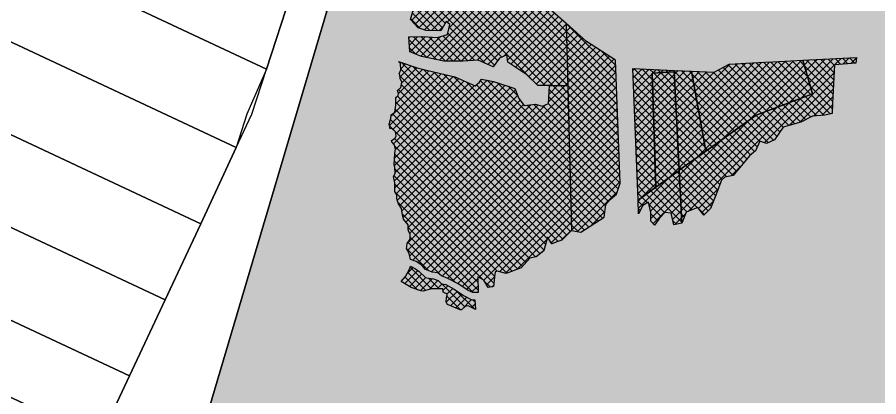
# Model space of a CAD drawing. Header units: millimetres. Extents: x 2227292 to 2262219, y 356620 to 417166.
# Drawn here: x 2240582 to 2245711, y 376926 to 379185 of the extents above; entities that cross this region are included whole.
import ezdxf

# ---------------------------------------------------------------- set-up
doc = ezdxf.new("R2010")
doc.units = ezdxf.units.MM
for name, color, linetype in [('3_1_2', 3, 'Continuous'), ('3_подзона_3_1_2', 6, 'Continuous'), ('3_подзона_3_4_1_13', 6, 'Continuous'), ('3_подзона_3_4_1_14', 6, 'Continuous'), ('3_подзона_3_4_1_15', 6, 'Continuous'), ('3_подзона_3_4_1_16', 6, 'Continuous'), ('3_подзона_3_4_1_17', 6, 'Continuous'), ('3_подзона_3_4_1_18', 6, 'Continuous'), ('3_подзона_3_5_1_10', 6, 'Continuous')]:
    doc.layers.add(name, color=color, linetype=linetype)
doc.layers.add('штриховка_3_1_2', color=3, linetype='Continuous', transparency=0.2)
doc.layers.add('штриховка_3_подзона_3_1_2', color=6, linetype='Continuous', transparency=0.7)

msp = doc.modelspace()

# ---------------------------------------------------------------- hatches: boundary and pattern name
at = {"layer": 'штриховка_3_1_2'}
h = msp.add_hatch(dxfattribs=at)
h.set_pattern_fill('ANSI37', color=256, scale=10)
h.paths.add_polyline_path([(2242564, 379686.1), (2242580.3, 379740.4), (2242613.4, 379851.8), (2242638.8, 379868.2), (2242678.8, 379885.5), (2243719.9, 379264.6), (2243849.7, 379148.9), (2243859.2, 378777.4), (2243750.4, 378778.5), (2243680.4, 378779.6), (2243615.9, 378843), (2243502.5, 378918.6), (2243496.9, 378960.9), (2243453.5, 378940.8), (2243415.8, 378889.7), (2243326.8, 378929.7), (2243237.8, 378923), (2243122.2, 378923), (2242988.8, 378952), (2242919.9, 378978.7), (2242913.2, 379067.6), (2242997.7, 379069.8), (2243084.4, 379065.4), (2243143.7, 379082.2), (2243158.5, 379142.4), (2243134.8, 379160.2), (2243103.5, 379104.5), (2243015.8, 379106), (2242969.3, 379122.8), (2242924.2, 379171.6), (2242943.9, 379239.2), (2242958, 379266.5), (2242907.3, 379259), (2242881, 379271.2), (2242880.1, 379333.1), (2242819, 379354.7), (2242851, 379406.4), (2242899.8, 379449.6), (2242959, 379448.6), (2243013.4, 379420.5), (2243048.2, 379462.7), (2243036, 379498.4), (2243007.8, 379500.3), (2242974.9, 379494.7), (2242937.4, 379492.8), (2242919.5, 379505.9), (2242929.9, 379528.5), (2242955.2, 379556.6), (2242985.9, 379585), (2243007.8, 379616.5), (2243023.8, 379652.2), (2243024, 379664.3), (2243013.2, 379671.1), (2243006.6, 379665.2), (2242962.5, 379616), (2242936.8, 379632.2), (2242916.8, 379635), (2242901.6, 379622), (2242918.5, 379585.7), (2242920.1, 379565.6), (2242908, 379546), (2242874.4, 379550.5), (2242839.5, 379470.7), (2242792.8, 379401.1), (2242746.6, 379381.8), (2242684.3, 379391.5), (2242633.8, 379416.2), (2242570.4, 379490.3), (2242534.9, 379524.7), (2242519.8, 379538.2), (2242536.6, 379594.4), (2242566.1, 379561.2), (2242604.8, 379551.6), (2242616.6, 379579.5), (2242583.3, 379666.5)])
h = msp.add_hatch(dxfattribs=at)
h.set_pattern_fill('ANSI37', color=256, scale=10)
h.paths.add_polyline_path([(2244143.7, 378929.7), (2243971.1, 379040.7), (2243849.7, 379148.9), (2243881.4, 377916), (2243937.4, 377906.6), (2244075.7, 377994.4), (2244086.9, 378071), (2244111.2, 378100.9), (2244150.4, 378132.7), (2244171, 378198.1)])
h = msp.add_hatch(dxfattribs=at)
h.set_pattern_fill('ANSI37', color=256, scale=10)
h.paths.add_polyline_path([(2245258.8, 378928.7), (2245577.4, 378945), (2245574.5, 378911.2), (2245448, 378901.8), (2245435.7, 378672.9), (2245432.5, 378612.9), (2245389.2, 378601.7), (2245316.3, 378596), (2245247.2, 378560.5), (2245140.7, 378530.7), (2245090.2, 378455.9), (2245041.6, 378433.5), (2245002.4, 378446.6), (2244976.2, 378390.5), (2244940.8, 378360.6), (2244912.7, 378327), (2244843.6, 378242.9), (2244795, 378233.6), (2244774.5, 378214.9), (2244740.8, 378127.1), (2244709.1, 378046.8), (2244669.8, 378007.5), (2244634.3, 378052.3), (2244563.3, 378024.3), (2244539, 377958.9), (2244523, 378274.5), (2244681.2, 378388.1), (2244980.9, 378602.9), (2245306, 378725.5), (2245315.7, 378729.2)])
h = msp.add_hatch(dxfattribs=at)
h.set_pattern_fill('ANSI37', color=256, scale=10)
h.paths.add_polyline_path([(2244595.5, 378863.9), (2244730.3, 378857.4), (2244820.7, 378906.4), (2244855.9, 378908.2), (2244921.9, 378911.6), (2245032.1, 378917.2), (2245081.1, 378919.7), (2245258.8, 378928.7), (2245315.7, 378729.2), (2245306, 378725.5), (2244980.9, 378602.9), (2244681.2, 378388.1)])
h = msp.add_hatch(dxfattribs=at)
h.set_pattern_fill('ANSI37', color=256, scale=10)
h.paths.add_polyline_path([(2242963.2, 378884.1), (2243003.2, 378874.1), (2243060, 378859.7), (2243186.7, 378829.7), (2243309, 378777.4), (2243334.6, 378798.5), (2243345.7, 378816.3), (2243418, 378803), (2243543.6, 378761.8), (2243568.1, 378700.7), (2243600.3, 378660.7), (2243667, 378667.3), (2243708.2, 378656.2), (2243744.9, 378671.8), (2243750.4, 378778.5), (2243859.2, 378777.4), (2243881.4, 377916), (2243823.5, 377858), (2243801.1, 377849.4), (2243765.5, 377835.6), (2243739.4, 377876.7), (2243717, 377794.5), (2243672.1, 377759), (2243632.9, 377751.5), (2243582.5, 377693.6), (2243492.8, 377660), (2243440.2, 377674.4), (2243428, 377668.9), (2243423.5, 377637.7), (2243418, 377582.2), (2243385.7, 377576.6), (2243359, 377621.1), (2243323.5, 377640), (2243326.6, 377553.2), (2243325.5, 377546.3), (2243293.5, 377546.3), (2243265.9, 377558), (2243211.5, 377597.2), (2243145.5, 377631), (2243108.5, 377645.3), (2243085.7, 377664.6), (2243052.7, 377667.2), (2243042.2, 377671), (2243013.3, 377684.3), (2242990.2, 377709.5), (2242956.9, 377731), (2242923.5, 377744.2), (2242916.1, 377779.7), (2242899.7, 377807.2), (2242904.3, 377837.5), (2242921.8, 377864.1), (2242921.1, 377894.2), (2242912.8, 377907), (2242909.3, 377921.9), (2242909, 377949.7), (2242881.7, 377982.4), (2242875.4, 378008.7), (2242869.9, 378047.2), (2242851.6, 378073.8), (2242845.3, 378090.8), (2242841.1, 378108.3), (2242841.4, 378128.1), (2242830.4, 378147.5), (2242829.4, 378173.7), (2242830.6, 378199.2), (2242821.9, 378237.8), (2242832.5, 378255.8), (2242831.1, 378292.7), (2242825.7, 378307), (2242829.2, 378374.3), (2242834.4, 378401.3), (2242826.5, 378427.4), (2242812.6, 378444), (2242811.1, 378451.8), (2242832.9, 378465.1), (2242838.4, 378478.6), (2242834.4, 378503), (2242814.8, 378520.8), (2242799.4, 378523.9), (2242799.6, 378531.6), (2242796.5, 378546.3), (2242807.2, 378583.7), (2242807.5, 378603.8), (2242830, 378620.8), (2242835.8, 378660.8), (2242837, 378692.8), (2242835.9, 378706.8), (2242850.7, 378718.8), (2242852.4, 378730.9), (2242846.1, 378749), (2242866.3, 378766.9), (2242871.6, 378798.8), (2242862.5, 378821), (2242860.7, 378839.8), (2242855, 378849), (2242865.1, 378872), (2242863.8, 378909), (2242852.6, 378921.7)])
h = msp.add_hatch(dxfattribs=at)
h.set_pattern_fill('ANSI37', color=256, scale=10)
h.paths.add_polyline_path([(2244246.1, 378880.6), (2244492.7, 378868.8), (2244493.1, 378861), (2244361.3, 378852.8), (2244383.5, 378173.2), (2244277.9, 378097.3)])
h = msp.add_hatch(dxfattribs=at)
h.set_pattern_fill('ANSI37', color=256, scale=10)
h.paths.add_polyline_path([(2244383.5, 378173.2), (2244361.3, 378852.8), (2244493.1, 378861), (2244523, 378273.5)])
h = msp.add_hatch(dxfattribs=at)
h.set_pattern_fill('ANSI37', color=256, scale=10)
h.paths.add_polyline_path([(2244492.7, 378868.8), (2244595.5, 378863.9), (2244681.2, 378388.1), (2244523, 378274.5)])
h = msp.add_hatch(dxfattribs=at)
h.set_pattern_fill('ANSI37', color=256, scale=10)
h.paths.add_polyline_path([(2244277.9, 378097.3), (2244383.5, 378173.2), (2244523, 378273.5), (2244539, 377958.9), (2244490.5, 377949.6), (2244475.5, 378018.7), (2244438.2, 378022.5), (2244406.4, 377988.8), (2244376.5, 377947.7), (2244354.1, 377972), (2244354.1, 378022.5), (2244341, 378084.1), (2244305.5, 378065.4), (2244281.2, 378015)])
h = msp.add_hatch(dxfattribs=at)
h.set_pattern_fill('ANSI37', color=256, scale=10)
h.paths.add_polyline_path([(2242922.5, 377702.9), (2242954.1, 377687), (2242975.1, 377671.5), (2243013.4, 377636.2), (2243021.1, 377633.6), (2243060.3, 377628.8), (2243087.4, 377617.7), (2243107.8, 377599.1), (2243133.2, 377593.8), (2243182.4, 377567.6), (2243239.3, 377529.5), (2243287.9, 377503.8), (2243307.1, 377503.6), (2243309.8, 377445.2), (2243266.8, 377467.3), (2243248, 377462.6), (2243227.7, 377443.8), (2243219.8, 377443.1), (2243143.5, 377475.6), (2243135.9, 377489.7), (2243137.4, 377517.5), (2243141, 377530.9), (2243138.8, 377539.9), (2243126.5, 377544.6), (2243117.1, 377549.7), (2243116, 377568.1), (2243062.5, 377569.6), (2243048.1, 377569.6), (2242998.2, 377555.1), (2242984.5, 377556.6), (2242926.6, 377576.8), (2242868.8, 377612.2), (2242894.5, 377642.3), (2242919.7, 377689.6), (2242921.2, 377697.2)])
at = {"layer": 'штриховка_3_подзона_3_1_2'}
h = msp.add_hatch(color=256, dxfattribs=at)
h.dxf.hatch_style = 1
h.paths.add_polyline_path([(2253023.1, 399408.8), (2253740.8, 398904), (2254477.2, 398316.1), (2255175.3, 397683.1), (2255832.2, 397007.6), (2256445.5, 396292.1), (2257012.6, 395539.5), (2257531.3, 394752.8), (2257999.6, 393935.1), (2258415.7, 393089.6), (2258777.8, 392219.6), (2259084.6, 391328.6), (2259334.8, 390420.2), (2259527.5, 389497.8), (2259661.9, 388565.1), (2259737.5, 387625.8), (2259753.9, 386683.6), (2259711.2, 385742.2), (2259609.4, 384805.4), (2259449, 383876.9), (2259230.6, 382960.2), (2258955.1, 382059), (2258623.6, 381177), (2258237.3, 380317.5), (2257797.8, 379483.9), (2257306.9, 378679.6), (2256766.4, 377907.7), (2256178.5, 377171.2), (2255545.5, 376473.2), (2254869.9, 375816.2), (2254154.5, 375203), (2253401.9, 374635.9), (2252615.2, 374117.1), (2251797.5, 373648.8), (2250952, 373232.8), (2250082, 372870.7), (2249191, 372563.9), (2248282.5, 372313.6), (2247360.1, 372120.9), (2246427.4, 371986.5), (2245488.1, 371910.9), (2244546, 371894.5), (2243604.6, 371937.2), (2242667.8, 372039), (2241739.2, 372199.4), (2240822.6, 372417.8), (2240439.5, 372527.4), (2242425.9, 379221.3), (2242435.5, 379256.1), (2242580.3, 379740.4), (2242649.1, 379971.8), (2242967.8, 379894.1), (2243380.6, 379820.8), (2243797.7, 379776.3), (2244216.8, 379761), (2244636, 379775.1), (2245053.2, 379818.4), (2245466.3, 379890.6), (2245873.2, 379991.4), (2246272.3, 380120.5), (2246661.2, 380277), (2247038.3, 380460.3), (2247401.7, 380669.5), (2247749.5, 380903.4), (2248080.1, 381161.1), (2248391.9, 381441.3), (2248683.3, 381742.3), (2248952.9, 382063.1), (2249199.6, 382401.8), (2249421.9, 382756.9), (2249618.8, 383126.7), (2249659, 383216.5), (2250719.2, 385480.5), (2250850.3, 385774.7), (2250993.7, 386168.3), (2251109.2, 386570.9), (2251196.3, 386980.6), (2251254.7, 387395.3), (2251284, 387813.1), (2251284, 388231.8), (2251254.7, 388649.6), (2251196.5, 389064.2), (2251109.5, 389473.9), (2250994.2, 389876.5), (2250850.9, 390270), (2250680.7, 390652.6), (2250484.2, 391022.4), (2250262.4, 391377.5), (2250016.4, 391716.2), (2249747.5, 392037.1), (2249456.7, 392338.3), (2249145.7, 392618.6), (2248816, 392876.6), (2248723.1, 392942.7), (2248856.8, 393143.6), (2249136.7, 393564.6), (2249399.9, 393960.4)])

# ---------------------------------------------------------------- linework, layer by layer
at = {"layer": '3_1_2'}
msp.add_lwpolyline([(2243719.9, 379264.6), (2243849.7, 379148.9), (2243859.2, 378777.4), (2243750.4, 378778.5), (2243680.4, 378779.6), (2243615.9, 378843), (2243502.5, 378918.6), (2243496.9, 378960.9), (2243453.5, 378940.8), (2243415.8, 378889.7), (2243326.8, 378929.7), (2243237.8, 378923), (2243122.2, 378923), (2242988.8, 378952), (2242919.9, 378978.7), (2242913.2, 379067.6), (2242997.7, 379069.8), (2243084.4, 379065.4), (2243143.7, 379082.2), (2243158.5, 379142.4), (2243134.8, 379160.2), (2243103.5, 379104.5), (2243015.8, 379106), (2242969.3, 379122.8), (2242924.2, 379171.6), (2242943.9, 379239.2)], dxfattribs=at)
for points in [[(2244143.7, 378929.7), (2243971.1, 379040.7), (2243849.7, 379148.9), (2243881.4, 377916), (2243937.4, 377906.6), (2244075.7, 377994.4), (2244086.9, 378071), (2244111.2, 378100.9), (2244150.4, 378132.7), (2244171, 378198.1)], [(2245258.8, 378928.7), (2245577.4, 378945), (2245574.5, 378911.2), (2245448, 378901.8), (2245435.7, 378672.9), (2245432.5, 378612.9), (2245389.2, 378601.7), (2245316.3, 378596), (2245247.2, 378560.5), (2245140.7, 378530.7), (2245090.2, 378455.9), (2245041.6, 378433.5), (2245002.4, 378446.6), (2244976.2, 378390.5), (2244940.8, 378360.6), (2244912.7, 378327), (2244843.6, 378242.9), (2244795, 378233.6), (2244774.5, 378214.9), (2244740.8, 378127.1), (2244709.1, 378046.8), (2244669.8, 378007.5), (2244634.3, 378052.3), (2244563.3, 378024.3), (2244539, 377958.9), (2244523, 378274.5), (2244681.2, 378388.1), (2244980.9, 378602.9), (2245306, 378725.5), (2245315.7, 378729.2)], [(2244595.5, 378863.9), (2244730.3, 378857.4), (2244820.7, 378906.4), (2244855.9, 378908.2), (2244921.9, 378911.6), (2245032.1, 378917.2), (2245081.1, 378919.7), (2245258.8, 378928.7), (2245315.7, 378729.2), (2245306, 378725.5), (2244980.9, 378602.9), (2244681.2, 378388.1)], [(2242963.2, 378884.1), (2243003.2, 378874.1), (2243060, 378859.7), (2243186.7, 378829.7), (2243309, 378777.4), (2243334.6, 378798.5), (2243345.7, 378816.3), (2243418, 378803), (2243543.6, 378761.8), (2243568.1, 378700.7), (2243600.3, 378660.7), (2243667, 378667.3), (2243708.2, 378656.2), (2243744.9, 378671.8), (2243750.4, 378778.5), (2243859.2, 378777.4), (2243881.4, 377916), (2243823.5, 377858), (2243801.1, 377849.4), (2243765.5, 377835.6), (2243739.4, 377876.7), (2243717, 377794.5), (2243672.1, 377759), (2243632.9, 377751.5), (2243582.5, 377693.6), (2243492.8, 377660), (2243440.2, 377674.4), (2243428, 377668.9), (2243423.5, 377637.7), (2243418, 377582.2), (2243385.7, 377576.6), (2243359, 377621.1), (2243323.5, 377640), (2243326.6, 377553.2), (2243325.5, 377546.3), (2243293.5, 377546.3), (2243265.9, 377558), (2243211.5, 377597.2), (2243145.5, 377631), (2243108.5, 377645.3), (2243085.7, 377664.6), (2243052.7, 377667.2), (2243042.2, 377671), (2243013.3, 377684.3), (2242990.2, 377709.5), (2242956.9, 377731), (2242923.5, 377744.2), (2242916.1, 377779.7), (2242899.7, 377807.2), (2242904.3, 377837.5), (2242921.8, 377864.1), (2242921.1, 377894.2), (2242912.8, 377907), (2242909.3, 377921.9), (2242909, 377949.7), (2242881.7, 377982.4), (2242875.4, 378008.7), (2242869.9, 378047.2), (2242851.6, 378073.8), (2242845.3, 378090.8), (2242841.1, 378108.3), (2242841.4, 378128.1), (2242830.4, 378147.5), (2242829.4, 378173.7), (2242830.6, 378199.2), (2242821.9, 378237.8), (2242832.5, 378255.8), (2242831.1, 378292.7), (2242825.7, 378307), (2242829.2, 378374.3), (2242834.4, 378401.3), (2242826.5, 378427.4), (2242812.6, 378444), (2242811.1, 378451.8), (2242832.9, 378465.1), (2242838.4, 378478.6), (2242834.4, 378503), (2242814.8, 378520.8), (2242799.4, 378523.9), (2242799.6, 378531.6), (2242796.5, 378546.3), (2242807.2, 378583.7), (2242807.5, 378603.8), (2242830, 378620.8), (2242835.8, 378660.8), (2242837, 378692.8), (2242835.9, 378706.8), (2242850.7, 378718.8), (2242852.4, 378730.9), (2242846.1, 378749), (2242866.3, 378766.9), (2242871.6, 378798.8), (2242862.5, 378821), (2242860.7, 378839.8), (2242855, 378849), (2242865.1, 378872), (2242863.8, 378909), (2242852.6, 378921.7)], [(2244246.1, 378880.6), (2244492.7, 378868.8), (2244493.1, 378861), (2244361.3, 378852.8), (2244383.5, 378173.2), (2244277.9, 378097.3)], [(2244383.5, 378173.2), (2244361.3, 378852.8), (2244493.1, 378861), (2244523, 378273.5)], [(2244492.7, 378868.8), (2244595.5, 378863.9), (2244681.2, 378388.1), (2244523, 378274.5)], [(2244277.9, 378097.3), (2244383.5, 378173.2), (2244523, 378273.5), (2244539, 377958.9), (2244490.5, 377949.6), (2244475.5, 378018.7), (2244438.2, 378022.5), (2244406.4, 377988.8), (2244376.5, 377947.7), (2244354.1, 377972), (2244354.1, 378022.5), (2244341, 378084.1), (2244305.5, 378065.4), (2244281.2, 378015)], [(2242922.5, 377702.9), (2242954.1, 377687), (2242975.1, 377671.5), (2243013.4, 377636.2), (2243021.1, 377633.6), (2243060.3, 377628.8), (2243087.4, 377617.7), (2243107.8, 377599.1), (2243133.2, 377593.8), (2243182.4, 377567.6), (2243239.3, 377529.5), (2243287.9, 377503.8), (2243307.1, 377503.6), (2243309.8, 377445.2), (2243266.8, 377467.3), (2243248, 377462.6), (2243227.7, 377443.8), (2243219.8, 377443.1), (2243143.5, 377475.6), (2243135.9, 377489.7), (2243137.4, 377517.5), (2243141, 377530.9), (2243138.8, 377539.9), (2243126.5, 377544.6), (2243117.1, 377549.7), (2243116, 377568.1), (2243062.5, 377569.6), (2243048.1, 377569.6), (2242998.2, 377555.1), (2242984.5, 377556.6), (2242926.6, 377576.8), (2242868.8, 377612.2), (2242894.5, 377642.3), (2242919.7, 377689.6), (2242921.2, 377697.2)]]:
    msp.add_lwpolyline(points, close=True, dxfattribs=at)
at = {"layer": '3_подзона_3_1_2', "linetype": 'Continuous'}
msp.add_lwpolyline([(2240439.5, 372527.4), (2242425.9, 379221.3), (2242435.5, 379256.1), (2242580.3, 379740.4), (2242649.1, 379971.8), (2242967.8, 379894.1), (2243380.6, 379820.8), (2243797.7, 379776.3), (2244216.8, 379761), (2244636, 379775.1), (2245053.2, 379818.4), (2245466.3, 379890.6), (2245873.2, 379991.4)], dxfattribs=at)
at = {"layer": '3_подзона_3_4_1_13', "linetype": 'Continuous'}
msp.add_lwpolyline([(2240587.8, 380121.4), (2242222.4, 379355.9), (2242211.4, 379321.8), (2242067, 378876.6), (2240319.1, 379695.1), (2240568.6, 380091)], close=True, dxfattribs=at)
at = {"layer": '3_подзона_3_4_1_14', "linetype": 'Continuous'}
msp.add_lwpolyline([(2240319.1, 379695.1), (2242067, 378876.6), (2241949.9, 378608.2), (2241886.6, 378408.9), (2240075.4, 379257.1), (2240168.7, 379456.3)], close=True, dxfattribs=at)
at = {"layer": '3_подзона_3_4_1_15', "linetype": 'Continuous'}
msp.add_lwpolyline([(2240075.4, 379257.1), (2241886.6, 378408.9), (2241674.6, 377956.1), (2239863.3, 378804.3)], close=True, dxfattribs=at)
at = {"layer": '3_подзона_3_4_1_16', "linetype": 'Continuous'}
msp.add_lwpolyline([(2239863.3, 378804.3), (2241674.6, 377956.1), (2241462.5, 377503.3), (2239651.3, 378351.5)], close=True, dxfattribs=at)
at = {"layer": '3_подзона_3_4_1_17', "linetype": 'Continuous'}
msp.add_lwpolyline([(2239651.3, 378351.5), (2241462.5, 377503.3), (2241250.5, 377050.5), (2239439.3, 377898.7)], close=True, dxfattribs=at)
at = {"layer": '3_подзона_3_4_1_18', "linetype": 'Continuous'}
msp.add_lwpolyline([(2239439.3, 377898.7), (2241250.5, 377050.5), (2241074.5, 376674.6), (2239263.3, 377522.8)], close=True, dxfattribs=at)
at = {"layer": '3_подзона_3_5_1_10', "linetype": 'Continuous'}
msp.add_lwpolyline([(2235665, 373140.2), (2236487.7, 374377.2), (2240354.1, 380191.5), (2240568.6, 380091), (2240319.1, 379695.1), (2240168.7, 379456.3), (2240075.4, 379257.1), (2239863.3, 378804.3), (2239651.3, 378351.5), (2239439.3, 377898.7), (2239263.3, 377522.8), (2241074.5, 376674.6), (2241250.5, 377050.5), (2241462.5, 377503.3), (2241674.6, 377956.1), (2241886.6, 378408.9), (2241979.9, 378608.2), (2242067, 378876.6), (2242211.4, 379321.8), (2242425.9, 379221.3), (2240439.5, 372527.4), (2240012, 371104.5), (2235665, 373140.2)], close=True, dxfattribs=at)

doc.saveas('drawing.dxf')
